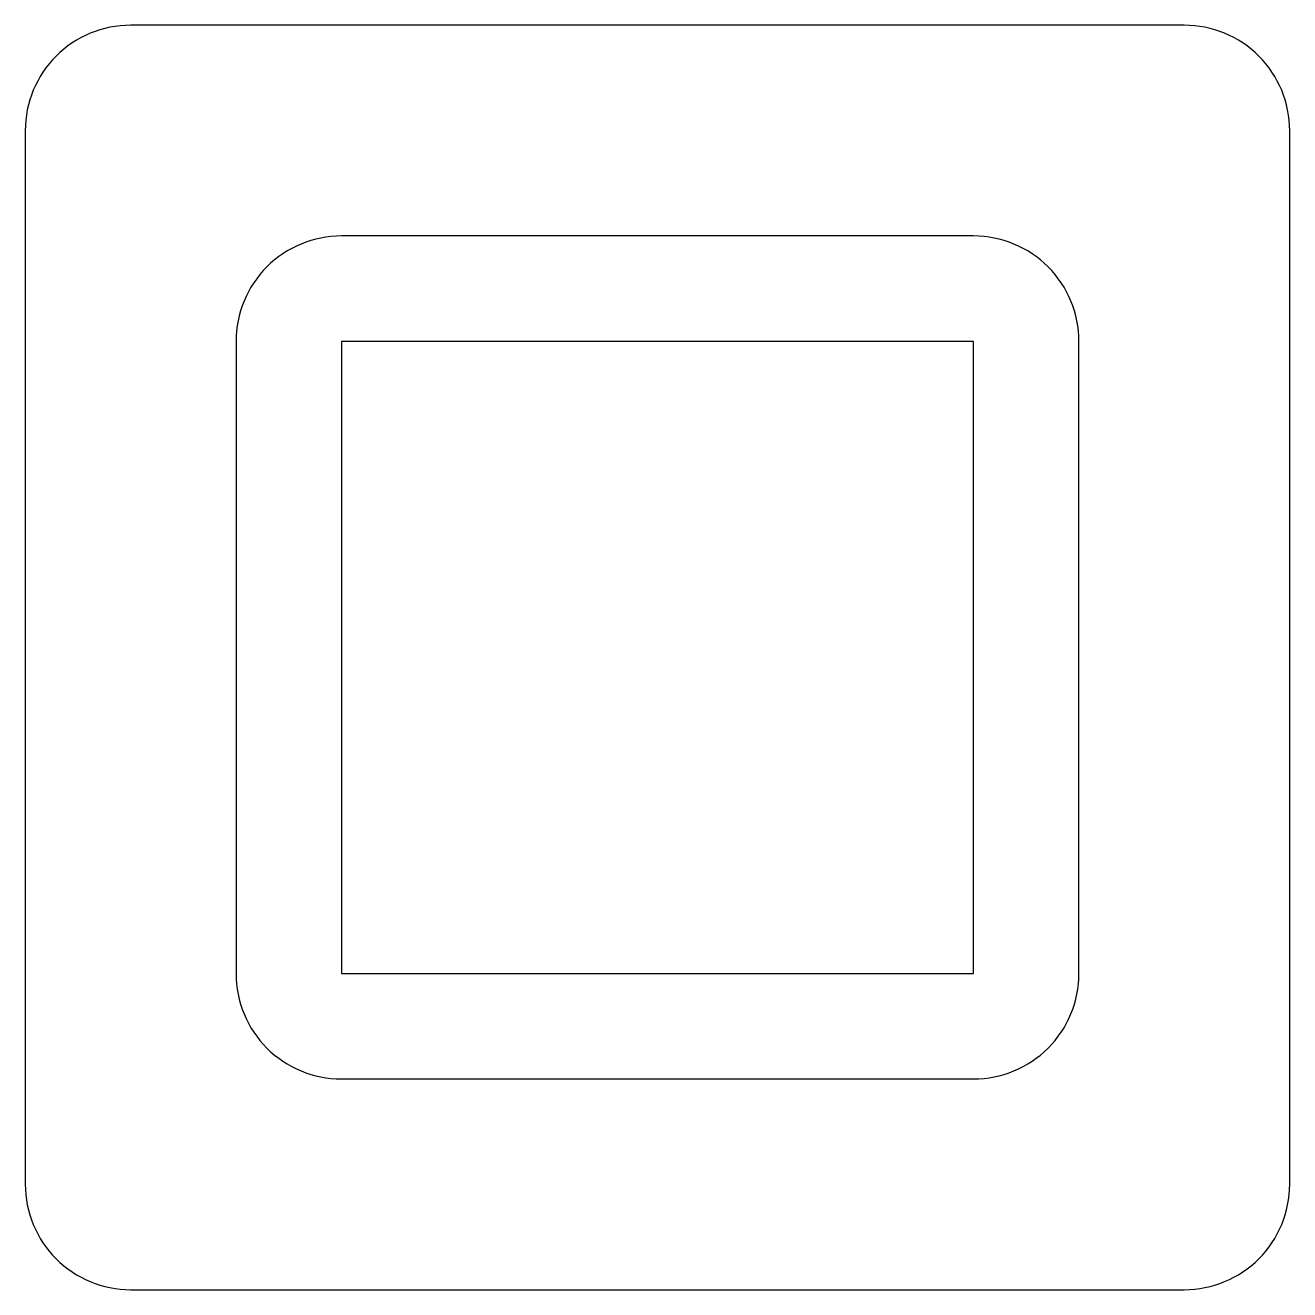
# Model space of a CAD drawing. Header units: millimetres. Extents: x -2995.058 to -2994.938, y 2920.739 to 2920.859.
import ezdxf

# ---------------------------------------------------------------- set-up
doc = ezdxf.new("R2010")
doc.units = ezdxf.units.MM
doc.header["$LTSCALE"] = 10
doc.layers.add('banheiro_acessórios', color=2, linetype='Continuous')

msp = doc.modelspace()

# ---------------------------------------------------------------- linework, layer by layer
at = {"layer": 'banheiro_acessórios'}
for points in [[(-2995.04801, 2920.73873), (-2994.94801, 2920.73873, 0.414214), (-2994.93801, 2920.74873), (-2994.93801, 2920.84873, 0.414214), (-2994.94801, 2920.85873), (-2995.04801, 2920.85873, 0.414214), (-2995.05801, 2920.84873), (-2995.05801, 2920.74873, 0.414214)], [(-2995.02801, 2920.75873), (-2994.96801, 2920.75873, 0.414214), (-2994.95801, 2920.76873), (-2994.95801, 2920.82873, 0.414214), (-2994.96801, 2920.83873), (-2995.02801, 2920.83873, 0.414214), (-2995.03801, 2920.82873), (-2995.03801, 2920.76873, 0.414214)]]:
    msp.add_lwpolyline(points, format="xyb", close=True, dxfattribs=at)
msp.add_lwpolyline([(-2995.02801, 2920.76873), (-2994.96801, 2920.76873), (-2994.96801, 2920.82873), (-2995.02801, 2920.82873)], close=True, dxfattribs=at)

doc.saveas('drawing.dxf')
